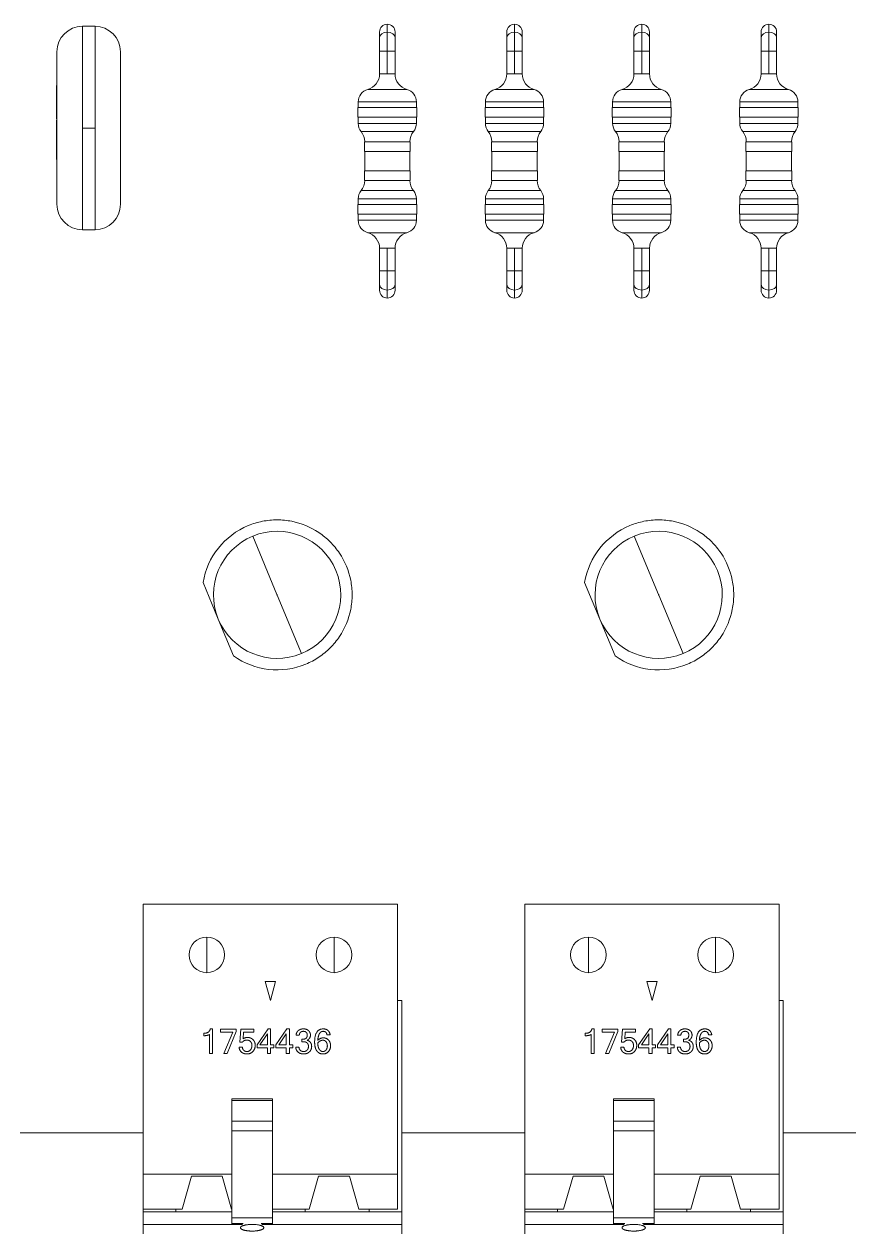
# Model space of a CAD drawing. Header units: millimetres. Extents: x 145 to 1488, y 403 to 626.
# Drawn here: x 974.2 to 1006.61, y 463 to 510.57 of the extents above; entities that cross this region are included whole.
import ezdxf

# ---------------------------------------------------------------- set-up
doc = ezdxf.new("R2010")
doc.units = ezdxf.units.MM
doc.layers.add('TANGENT EDGES', color=7, linetype='Continuous', lineweight=0)
doc.layers.add('VISIBLE', color=7, linetype='Continuous', lineweight=0)

msp = doc.modelspace()

# ---------------------------------------------------------------- linework, layer by layer
at = {"layer": 'TANGENT EDGES'}
for p, q in [((976.481, 506.487), (976.481, 510.491)), ((976.981, 510.491), (976.981, 506.487)), ((988.469, 510.575), (988.469, 510.262)), ((993.469, 510.575), (993.469, 510.262)), ((998.469, 510.575), (998.469, 510.262)), ((1003.469, 510.575), (1003.469, 510.262)), ((988.469, 509.508), (988.469, 510.262)), ((993.469, 509.508), (993.469, 510.262)), ((998.469, 509.508), (998.469, 510.262)), ((1003.469, 509.508), (1003.469, 510.262)), ((988.165, 509.508), (988.469, 509.508)), ((988.469, 508.619), (988.469, 509.508)), ((988.469, 509.508), (988.774, 509.508)), ((993.165, 509.508), (993.469, 509.508)), ((993.469, 508.619), (993.469, 509.508)), ((993.469, 509.508), (993.774, 509.508)), ((998.165, 509.508), (998.469, 509.508)), ((998.469, 508.619), (998.469, 509.508)), ((998.774, 509.508), (998.469, 509.508)), ((1003.165, 509.508), (1003.469, 509.508)), ((1003.469, 508.619), (1003.469, 509.508)), ((1003.774, 509.508), (1003.469, 509.508)), ((988.469, 508.619), (988.165, 508.619)), ((988.469, 508.619), (988.774, 508.619)), ((993.469, 508.619), (993.165, 508.619)), ((993.469, 508.619), (993.774, 508.619)), ((998.469, 508.619), (998.165, 508.619)), ((998.469, 508.619), (998.774, 508.619)), ((1003.469, 508.619), (1003.165, 508.619)), ((1003.469, 508.619), (1003.774, 508.619)), ((987.699, 508.007), (989.24, 508.007)), ((992.699, 508.007), (994.24, 508.007)), ((997.699, 508.007), (999.24, 508.007)), ((1002.699, 508.007), (1004.24, 508.007)), ((987.326, 507.517), (989.612, 507.517)), ((992.326, 507.517), (994.612, 507.517)), ((997.326, 507.517), (999.612, 507.517)), ((1002.326, 507.517), (1004.612, 507.517)), ((976.481, 506.487), (976.981, 506.487)), ((976.481, 506.487), (976.481, 502.491)), ((976.981, 502.491), (976.981, 506.487)), ((987.326, 506.671), (989.612, 506.671)), ((989.499, 506.351), (987.439, 506.351)), ((992.326, 506.671), (994.612, 506.671)), ((994.499, 506.351), (992.439, 506.351)), ((997.326, 506.671), (999.612, 506.671)), ((999.499, 506.351), (997.439, 506.351)), ((1002.326, 506.671), (1004.612, 506.671)), ((1004.499, 506.351), (1002.439, 506.351)), ((987.439, 504.029), (989.499, 504.029)), ((992.439, 504.029), (994.499, 504.029)), ((997.439, 504.029), (999.499, 504.029)), ((1002.439, 504.029), (1004.499, 504.029)), ((987.326, 503.71), (989.612, 503.71)), ((992.326, 503.71), (994.612, 503.71)), ((997.326, 503.71), (999.612, 503.71)), ((1002.326, 503.71), (1004.612, 503.71)), ((987.326, 502.863), (989.612, 502.863)), ((992.326, 502.863), (994.612, 502.863)), ((997.326, 502.863), (999.612, 502.863)), ((1002.326, 502.863), (1004.612, 502.863)), ((989.24, 502.373), (987.699, 502.373)), ((994.24, 502.373), (992.699, 502.373)), ((999.24, 502.373), (997.699, 502.373)), ((1004.24, 502.373), (1002.699, 502.373)), ((988.165, 501.761), (988.469, 501.761)), ((988.774, 501.761), (988.469, 501.761)), ((988.469, 500.872), (988.469, 501.761)), ((993.165, 501.761), (993.469, 501.761)), ((993.774, 501.761), (993.469, 501.761)), ((993.469, 500.872), (993.469, 501.761)), ((998.165, 501.761), (998.469, 501.761)), ((998.774, 501.761), (998.469, 501.761)), ((998.469, 500.872), (998.469, 501.761)), ((1003.165, 501.761), (1003.469, 501.761)), ((1003.774, 501.761), (1003.469, 501.761)), ((1003.469, 500.872), (1003.469, 501.761)), ((988.165, 500.872), (988.469, 500.872)), ((988.774, 500.872), (988.469, 500.872)), ((988.469, 500.118), (988.469, 500.872)), ((993.165, 500.872), (993.469, 500.872)), ((993.774, 500.872), (993.469, 500.872)), ((993.469, 500.118), (993.469, 500.872)), ((998.469, 500.872), (998.165, 500.872)), ((998.469, 500.872), (998.774, 500.872)), ((998.469, 500.118), (998.469, 500.872)), ((1003.469, 500.872), (1003.165, 500.872)), ((1003.469, 500.872), (1003.774, 500.872)), ((1003.469, 500.118), (1003.469, 500.872)), ((988.469, 499.805), (988.469, 500.118)), ((993.469, 499.805), (993.469, 500.118)), ((998.469, 499.805), (998.469, 500.118)), ((1003.469, 499.805), (1003.469, 500.118)), ((984.132, 488.139), (983.178, 490.439)), ((999.132, 488.139), (998.178, 490.439)), ((985.093, 485.821), (984.139, 488.121)), ((1000.093, 485.821), (999.139, 488.121)), ((981.375, 474.67), (981.375, 473.27)), ((986.375, 473.27), (986.375, 474.67)), ((996.375, 474.67), (996.375, 473.27)), ((1001.375, 473.27), (1001.375, 474.67)), ((983.955, 468.246), (982.355, 468.246)), ((998.955, 468.246), (997.355, 468.246)), ((983.955, 467.425), (982.355, 467.425)), ((998.955, 467.425), (997.355, 467.425)), ((982.803, 463.402), (982.355, 463.402)), ((983.955, 463.402), (983.507, 463.402)), ((997.803, 463.402), (997.355, 463.402)), ((998.955, 463.402), (998.507, 463.402))]:
    msp.add_line(p, q, dxfattribs=at)
for centre, radius, start, end in [((984.136, 488.13), 0.01, 112.5227, 292.5227), ((984.136, 488.13), 0.01, 292.5227, 112.5227), ((999.136, 488.13), 0.01, 112.5227, 292.5227), ((999.136, 488.13), 0.01, 292.5227, 112.5227), ((981.375, 473.97), 0.7, 90, 270), ((981.375, 473.97), 0.7, 270, 90), ((986.375, 473.97), 0.7, 90, 270), ((986.375, 473.97), 0.7, 270, 90), ((996.375, 473.97), 0.7, 90, 270), ((996.375, 473.97), 0.7, 270, 90), ((1001.375, 473.97), 0.7, 90, 270), ((1001.375, 473.97), 0.7, 270, 90)]:
    msp.add_arc(centre, radius, start, end, dxfattribs=at)
for centre, major_axis, start_param, end_param in [((988.469, 510.047), (-0.305, 0), -1.570796, 0), ((988.469, 510.047), (0.305, 0), 0, 1.570796), ((993.469, 510.047), (-0.305, 0), -1.570796, 0), ((993.469, 510.047), (0.305, 0), 0, 1.570796), ((998.469, 510.047), (-0.305, 0), -1.570796, 0), ((998.469, 510.047), (0.305, 0), 0, 1.570796), ((1003.469, 510.047), (-0.305, 0), -1.570796, 0), ((1003.469, 510.047), (0.305, 0), 0, 1.570796), ((988.469, 500.333), (-0.305, 0), 0, 1.570796), ((988.469, 500.333), (0.305, 0), 4.712389, 6.283185), ((993.469, 500.333), (-0.305, 0), 0, 1.570796), ((993.469, 500.333), (0.305, 0), 4.712389, 6.283185), ((998.469, 500.333), (-0.305, 0), 0, 1.570796), ((998.469, 500.333), (0.305, 0), 4.712389, 6.283185), ((1003.469, 500.333), (-0.305, 0), 0, 1.570796), ((1003.469, 500.333), (0.305, 0), 4.712389, 6.283185)]:
    msp.add_ellipse(centre, major_axis=major_axis, ratio=0.707107, start_param=start_param, end_param=end_param, dxfattribs=at)
at = {"layer": 'VISIBLE'}
for p, q in [((976.981, 510.491), (976.481, 510.491)), ((988.165, 510.27), (988.165, 510.047)), ((988.165, 510.047), (988.165, 509.508)), ((988.774, 510.27), (988.774, 510.047)), ((988.774, 510.047), (988.774, 509.508)), ((993.165, 510.27), (993.165, 510.047)), ((993.165, 510.047), (993.165, 509.508)), ((993.774, 510.27), (993.774, 510.047)), ((993.774, 510.047), (993.774, 509.508)), ((998.165, 510.27), (998.165, 510.047)), ((998.165, 510.047), (998.165, 509.508)), ((998.774, 510.27), (998.774, 510.047)), ((998.774, 510.047), (998.774, 509.508)), ((1003.165, 510.27), (1003.165, 510.047)), ((1003.165, 510.047), (1003.165, 509.508)), ((1003.774, 510.27), (1003.774, 510.047)), ((1003.774, 510.047), (1003.774, 509.508)), ((975.481, 509.491), (975.481, 503.491)), ((977.981, 509.491), (977.981, 503.491)), ((988.165, 509.508), (988.165, 508.619)), ((988.774, 509.508), (988.774, 508.619)), ((993.165, 509.508), (993.165, 508.619)), ((993.774, 509.508), (993.774, 508.619)), ((998.165, 509.508), (998.165, 508.619)), ((998.774, 509.508), (998.774, 508.619)), ((1003.165, 509.508), (1003.165, 508.619)), ((1003.774, 509.508), (1003.774, 508.619)), ((975.481, 508.164), (975.471, 508.164)), ((975.471, 508.164), (975.471, 507.779)), ((975.471, 507.779), (975.471, 507.658)), ((975.481, 507.779), (975.471, 507.779)), ((975.471, 507.658), (975.471, 507.546)), ((975.481, 507.658), (975.471, 507.658)), ((975.481, 507.546), (975.471, 507.546)), ((975.471, 507.546), (975.471, 507.478)), ((975.481, 507.478), (975.471, 507.478)), ((975.471, 507.478), (975.471, 507.415)), ((975.471, 507.415), (975.481, 507.415)), ((975.471, 507.415), (975.471, 506.847)), ((989.625, 507.298), (987.314, 507.298)), ((987.314, 507.298), (987.314, 506.917)), ((987.326, 507.517), (987.326, 507.298)), ((989.612, 507.298), (989.612, 507.517)), ((989.625, 506.917), (989.625, 507.298)), ((994.625, 507.298), (992.314, 507.298)), ((992.314, 507.298), (992.314, 506.917)), ((992.326, 507.517), (992.326, 507.298)), ((994.612, 507.298), (994.612, 507.517)), ((994.625, 506.917), (994.625, 507.298)), ((999.625, 507.298), (997.314, 507.298)), ((997.314, 507.298), (997.314, 506.917)), ((997.326, 507.517), (997.326, 507.298)), ((999.612, 507.298), (999.612, 507.517)), ((999.625, 506.917), (999.625, 507.298)), ((1004.625, 507.298), (1002.314, 507.298)), ((1002.314, 507.298), (1002.314, 506.917)), ((1002.326, 507.517), (1002.326, 507.298)), ((1004.612, 507.298), (1004.612, 507.517)), ((1004.625, 506.917), (1004.625, 507.298)), ((975.481, 506.847), (975.471, 506.847)), ((975.481, 506.803), (975.471, 506.803)), ((975.471, 506.803), (975.471, 506.706)), ((975.471, 506.706), (975.471, 506.685)), ((975.481, 506.706), (975.471, 506.706)), ((975.471, 506.685), (975.471, 506.456)), ((975.481, 506.685), (975.471, 506.685)), ((987.314, 506.917), (989.625, 506.917)), ((987.326, 506.917), (987.326, 506.671)), ((989.612, 506.671), (989.612, 506.917)), ((992.314, 506.917), (994.625, 506.917)), ((992.326, 506.917), (992.326, 506.671)), ((994.612, 506.671), (994.612, 506.917)), ((997.314, 506.917), (999.625, 506.917)), ((997.326, 506.917), (997.326, 506.671)), ((999.612, 506.671), (999.612, 506.917)), ((1002.314, 506.917), (1004.625, 506.917)), ((1002.326, 506.917), (1002.326, 506.671)), ((1004.612, 506.671), (1004.612, 506.917)), ((975.471, 506.456), (975.471, 506.179)), ((975.481, 506.456), (975.471, 506.456)), ((975.481, 506.179), (975.471, 506.179)), ((975.471, 506.179), (975.471, 506.149)), ((975.481, 506.149), (975.471, 506.149)), ((975.481, 506.144), (975.471, 506.144)), ((975.471, 506.144), (975.471, 506.037)), ((975.481, 506.037), (975.471, 506.037)), ((975.471, 506.037), (975.471, 505.977)), ((975.481, 505.977), (975.471, 505.977)), ((975.471, 505.977), (975.471, 505.805)), ((975.471, 505.805), (975.471, 505.607)), ((975.481, 505.805), (975.471, 505.805)), ((989.371, 505.952), (987.568, 505.952)), ((987.568, 505.952), (987.568, 505.571)), ((989.371, 505.571), (989.371, 505.952)), ((994.371, 505.952), (992.568, 505.952)), ((992.568, 505.952), (992.568, 505.571)), ((994.371, 505.571), (994.371, 505.952)), ((999.371, 505.952), (997.568, 505.952)), ((997.568, 505.952), (997.568, 505.571)), ((999.371, 505.571), (999.371, 505.952)), ((1004.371, 505.952), (1002.568, 505.952)), ((1002.568, 505.952), (1002.568, 505.571)), ((1004.371, 505.571), (1004.371, 505.952)), ((975.481, 505.607), (975.471, 505.607)), ((975.471, 505.607), (975.471, 505.416)), ((975.471, 505.416), (975.471, 505.247)), ((975.471, 505.416), (975.481, 505.416)), ((975.481, 505.247), (975.471, 505.247)), ((987.568, 505.571), (989.371, 505.571)), ((987.58, 505.571), (987.58, 504.809)), ((989.358, 504.809), (989.358, 505.571)), ((992.568, 505.571), (994.371, 505.571)), ((992.58, 505.571), (992.58, 504.809)), ((994.358, 504.809), (994.358, 505.571)), ((997.568, 505.571), (999.371, 505.571)), ((997.58, 505.571), (997.58, 504.809)), ((999.358, 504.809), (999.358, 505.571)), ((1002.568, 505.571), (1004.371, 505.571)), ((1002.58, 505.571), (1002.58, 504.809)), ((1004.358, 504.809), (1004.358, 505.571)), ((989.371, 504.809), (987.568, 504.809)), ((987.568, 504.809), (987.568, 504.428)), ((989.371, 504.428), (989.371, 504.809)), ((994.371, 504.809), (992.568, 504.809)), ((992.568, 504.809), (992.568, 504.428)), ((994.371, 504.428), (994.371, 504.809)), ((999.371, 504.809), (997.568, 504.809)), ((997.568, 504.809), (997.568, 504.428)), ((999.371, 504.428), (999.371, 504.809)), ((1004.371, 504.809), (1002.568, 504.809)), ((1002.568, 504.809), (1002.568, 504.428)), ((1004.371, 504.428), (1004.371, 504.809)), ((987.568, 504.428), (989.371, 504.428)), ((992.568, 504.428), (994.371, 504.428)), ((997.568, 504.428), (999.371, 504.428)), ((1002.568, 504.428), (1004.371, 504.428)), ((989.625, 503.488), (987.314, 503.488)), ((987.314, 503.488), (987.314, 503.107)), ((987.326, 503.71), (987.326, 503.488)), ((989.612, 503.488), (989.612, 503.71)), ((989.625, 503.107), (989.625, 503.488)), ((994.625, 503.488), (992.314, 503.488)), ((992.314, 503.488), (992.314, 503.107)), ((992.326, 503.71), (992.326, 503.488)), ((994.612, 503.488), (994.612, 503.71)), ((994.625, 503.107), (994.625, 503.488)), ((999.625, 503.488), (997.314, 503.488)), ((997.314, 503.488), (997.314, 503.107)), ((997.326, 503.71), (997.326, 503.488)), ((999.612, 503.488), (999.612, 503.71)), ((999.625, 503.107), (999.625, 503.488)), ((1004.625, 503.488), (1002.314, 503.488)), ((1002.314, 503.488), (1002.314, 503.107)), ((1002.326, 503.71), (1002.326, 503.488)), ((1004.612, 503.488), (1004.612, 503.71)), ((1004.625, 503.107), (1004.625, 503.488)), ((987.314, 503.107), (989.625, 503.107)), ((987.326, 503.107), (987.326, 502.863)), ((989.612, 502.863), (989.612, 503.107)), ((992.314, 503.107), (994.625, 503.107)), ((992.326, 503.107), (992.326, 502.863)), ((994.612, 502.863), (994.612, 503.107)), ((997.314, 503.107), (999.625, 503.107)), ((997.326, 503.107), (997.326, 502.863)), ((999.612, 502.863), (999.612, 503.107)), ((1002.314, 503.107), (1004.625, 503.107)), ((1002.326, 503.107), (1002.326, 502.863)), ((1004.612, 502.863), (1004.612, 503.107)), ((976.981, 502.491), (976.481, 502.491)), ((988.165, 501.761), (988.165, 500.872)), ((988.774, 501.761), (988.774, 500.872)), ((993.165, 501.761), (993.165, 500.872)), ((993.774, 501.761), (993.774, 500.872)), ((998.165, 501.761), (998.165, 500.872)), ((998.774, 501.761), (998.774, 500.872)), ((1003.165, 501.761), (1003.165, 500.872)), ((1003.774, 501.761), (1003.774, 500.872)), ((988.165, 500.872), (988.165, 500.333)), ((988.774, 500.872), (988.774, 500.333)), ((993.165, 500.872), (993.165, 500.333)), ((993.774, 500.872), (993.774, 500.333)), ((998.165, 500.872), (998.165, 500.333)), ((998.774, 500.872), (998.774, 500.333)), ((1003.165, 500.872), (1003.165, 500.333)), ((1003.774, 500.872), (1003.774, 500.333)), ((988.165, 500.11), (988.165, 500.333)), ((988.774, 500.11), (988.774, 500.333)), ((993.165, 500.11), (993.165, 500.333)), ((993.774, 500.11), (993.774, 500.333)), ((998.165, 500.11), (998.165, 500.333)), ((998.774, 500.11), (998.774, 500.333)), ((1003.165, 500.11), (1003.165, 500.333)), ((1003.774, 500.11), (1003.774, 500.333)), ((981.226, 488.619), (981.826, 487.172)), ((996.226, 488.619), (996.826, 487.172)), ((981.826, 487.172), (982.426, 485.726)), ((996.826, 487.172), (997.426, 485.726)), ((978.875, 475.97), (978.875, 466.97)), ((978.875, 475.97), (988.875, 475.97)), ((988.875, 475.97), (988.875, 466.97)), ((993.875, 475.97), (993.875, 466.97)), ((993.875, 475.97), (1003.875, 475.97)), ((1003.875, 475.97), (1003.875, 466.97)), ((984.076, 472.92), (983.674, 472.92)), ((983.674, 472.92), (983.875, 472.17)), ((984.076, 472.92), (983.875, 472.17)), ((999.076, 472.92), (998.674, 472.92)), ((998.674, 472.92), (998.875, 472.17)), ((999.076, 472.92), (998.875, 472.17)), ((988.875, 472.17), (989.035, 472.17)), ((989.035, 463.87), (989.035, 472.17)), ((1003.875, 472.17), (1004.035, 472.17)), ((1004.035, 463.87), (1004.035, 472.17)), ((981.509, 471.06), (981.603, 471.06)), ((981.603, 471.06), (981.603, 470.09)), ((981.909, 470.931), (981.909, 471.044)), ((981.909, 471.044), (982.526, 471.044)), ((982.526, 471.044), (982.526, 470.958)), ((982.677, 470.54), (982.717, 471.044)), ((982.717, 471.044), (983.229, 471.044)), ((983.229, 471.044), (983.229, 470.931)), ((983.348, 470.426), (983.783, 471.056)), ((983.783, 471.056), (983.879, 471.056)), ((983.879, 471.056), (983.879, 470.426)), ((984.09, 470.426), (984.524, 471.056)), ((984.524, 471.056), (984.621, 471.056)), ((984.621, 471.056), (984.621, 470.426)), ((996.509, 471.06), (996.603, 471.06)), ((996.603, 471.06), (996.603, 470.09)), ((996.909, 470.931), (996.909, 471.044)), ((996.909, 471.044), (997.526, 471.044)), ((997.526, 471.044), (997.526, 470.958)), ((997.677, 470.54), (997.717, 471.044)), ((997.717, 471.044), (998.229, 471.044)), ((998.229, 471.044), (998.229, 470.931)), ((998.348, 470.426), (998.783, 471.056)), ((998.783, 471.056), (998.879, 471.056)), ((998.879, 471.056), (998.879, 470.426)), ((999.09, 470.426), (999.524, 471.056)), ((999.524, 471.056), (999.621, 471.056)), ((999.621, 471.056), (999.621, 470.426)), ((981.251, 470.791), (981.251, 470.887)), ((981.48, 470.09), (981.48, 470.841)), ((982.398, 470.931), (981.909, 470.931)), ((982.042, 470.09), (982.398, 470.931)), ((982.526, 470.958), (982.179, 470.09)), ((982.773, 470.54), (982.677, 470.54)), ((982.822, 470.931), (982.801, 470.666)), ((983.229, 470.931), (982.822, 470.931)), ((983.756, 470.863), (983.463, 470.426)), ((983.756, 470.426), (983.756, 470.863)), ((984.498, 470.863), (984.205, 470.426)), ((984.498, 470.426), (984.498, 470.863)), ((985.009, 470.812), (984.882, 470.812)), ((985.114, 470.555), (985.114, 470.651)), ((985.114, 470.651), (985.142, 470.651)), ((985.161, 470.555), (985.114, 470.555)), ((986.223, 470.823), (986.096, 470.823)), ((996.251, 470.791), (996.251, 470.887)), ((996.48, 470.09), (996.48, 470.841)), ((997.398, 470.931), (996.909, 470.931)), ((997.042, 470.09), (997.398, 470.931)), ((997.526, 470.958), (997.179, 470.09)), ((997.773, 470.54), (997.677, 470.54)), ((997.822, 470.931), (997.801, 470.666)), ((998.229, 470.931), (997.822, 470.931)), ((998.756, 470.863), (998.463, 470.426)), ((998.756, 470.426), (998.756, 470.863)), ((999.498, 470.863), (999.205, 470.426)), ((999.498, 470.426), (999.498, 470.863)), ((1000.009, 470.812), (999.882, 470.812)), ((1000.114, 470.555), (1000.114, 470.651)), ((1000.114, 470.651), (1000.142, 470.651)), ((1000.161, 470.555), (1000.114, 470.555)), ((1001.223, 470.823), (1001.096, 470.823)), ((981.603, 470.09), (981.48, 470.09)), ((982.179, 470.09), (982.042, 470.09)), ((982.643, 470.34), (982.77, 470.34)), ((983.348, 470.318), (983.348, 470.426)), ((983.756, 470.318), (983.348, 470.318)), ((983.463, 470.426), (983.756, 470.426)), ((983.756, 470.09), (983.756, 470.318)), ((983.879, 470.09), (983.756, 470.09)), ((983.879, 470.426), (984.008, 470.426)), ((983.879, 470.318), (983.879, 470.09)), ((984.008, 470.318), (983.879, 470.318)), ((984.008, 470.426), (984.008, 470.318)), ((984.09, 470.318), (984.09, 470.426)), ((984.498, 470.318), (984.09, 470.318)), ((984.205, 470.426), (984.498, 470.426)), ((984.498, 470.09), (984.498, 470.318)), ((984.621, 470.09), (984.498, 470.09)), ((984.621, 470.426), (984.75, 470.426)), ((984.75, 470.318), (984.621, 470.318)), ((984.621, 470.318), (984.621, 470.09)), ((984.75, 470.426), (984.75, 470.318)), ((984.87, 470.342), (984.997, 470.342)), ((996.603, 470.09), (996.48, 470.09)), ((997.179, 470.09), (997.042, 470.09)), ((997.643, 470.34), (997.77, 470.34)), ((998.348, 470.318), (998.348, 470.426)), ((998.756, 470.318), (998.348, 470.318)), ((998.463, 470.426), (998.756, 470.426)), ((998.756, 470.09), (998.756, 470.318)), ((998.879, 470.09), (998.756, 470.09)), ((998.879, 470.426), (999.008, 470.426)), ((998.879, 470.318), (998.879, 470.09)), ((999.008, 470.318), (998.879, 470.318)), ((999.008, 470.426), (999.008, 470.318)), ((999.09, 470.318), (999.09, 470.426)), ((999.498, 470.318), (999.09, 470.318)), ((999.205, 470.426), (999.498, 470.426)), ((999.498, 470.09), (999.498, 470.318)), ((999.621, 470.09), (999.498, 470.09)), ((999.621, 470.426), (999.75, 470.426)), ((999.75, 470.318), (999.621, 470.318)), ((999.621, 470.318), (999.621, 470.09)), ((999.75, 470.426), (999.75, 470.318)), ((999.87, 470.342), (999.997, 470.342)), ((983.955, 468.31), (982.355, 468.31)), ((982.355, 468.31), (982.355, 468.246)), ((982.355, 468.246), (982.355, 467.425)), ((983.955, 468.31), (983.955, 468.246)), ((983.955, 468.246), (983.955, 467.425)), ((998.955, 468.31), (997.355, 468.31)), ((997.355, 468.31), (997.355, 468.246)), ((997.355, 468.246), (997.355, 467.425)), ((998.955, 468.31), (998.955, 468.246)), ((998.955, 468.246), (998.955, 467.425)), ((982.355, 467.055), (982.355, 467.425)), ((983.955, 467.055), (983.955, 467.425)), ((997.355, 467.055), (997.355, 467.425)), ((998.955, 467.055), (998.955, 467.425)), ((978.875, 466.97), (974.035, 466.97)), ((978.875, 466.97), (978.875, 465.344)), ((983.955, 467.055), (982.355, 467.055)), ((982.355, 463.627), (982.355, 467.055)), ((983.955, 463.627), (983.955, 467.055)), ((988.875, 466.97), (988.875, 465.344)), ((993.875, 466.97), (989.035, 466.97)), ((993.875, 466.97), (993.875, 465.344)), ((998.955, 467.055), (997.355, 467.055)), ((997.355, 463.627), (997.355, 467.055)), ((998.955, 463.627), (998.955, 467.055)), ((1003.875, 466.97), (1003.875, 465.344)), ((1008.875, 466.97), (1004.035, 466.97)), ((982.355, 465.344), (978.875, 465.344)), ((978.875, 465.344), (978.875, 463.97)), ((988.875, 465.344), (983.955, 465.344)), ((988.875, 465.344), (988.875, 463.97)), ((997.355, 465.344), (993.875, 465.344)), ((993.875, 465.344), (993.875, 463.97)), ((1003.875, 465.344), (998.955, 465.344)), ((1003.875, 465.344), (1003.875, 463.97)), ((980.77, 465.27), (980.4, 463.97)), ((981.98, 465.27), (980.77, 465.27)), ((982.35, 463.97), (981.98, 465.27)), ((985.77, 465.27), (985.4, 463.97)), ((986.98, 465.27), (985.77, 465.27)), ((986.98, 465.27), (987.35, 463.97)), ((995.77, 465.27), (995.4, 463.97)), ((996.98, 465.27), (995.77, 465.27)), ((997.35, 463.97), (996.98, 465.27)), ((1000.77, 465.27), (1000.4, 463.97)), ((1001.98, 465.27), (1000.77, 465.27)), ((1001.98, 465.27), (1002.35, 463.97)), ((978.875, 463.97), (980.4, 463.97)), ((978.875, 463.97), (978.875, 463.87)), ((978.875, 463.87), (978.875, 463.37)), ((978.875, 463.87), (980.16, 463.87)), ((980.16, 463.97), (980.16, 463.87)), ((982.355, 463.87), (980.16, 463.87)), ((982.35, 463.97), (982.355, 463.97)), ((983.955, 463.97), (985.4, 463.97)), ((983.955, 463.87), (985.24, 463.87)), ((985.24, 463.87), (985.24, 463.97)), ((987.75, 463.87), (985.24, 463.87)), ((987.35, 463.97), (988.875, 463.97)), ((987.75, 463.87), (987.75, 463.97)), ((987.75, 463.87), (989.035, 463.87)), ((989.035, 463.37), (989.035, 463.87)), ((993.875, 463.97), (995.4, 463.97)), ((993.875, 463.97), (993.875, 463.87)), ((993.875, 463.87), (993.875, 463.37)), ((993.875, 463.87), (995.16, 463.87)), ((995.16, 463.97), (995.16, 463.87)), ((997.355, 463.87), (995.16, 463.87)), ((997.35, 463.97), (997.355, 463.97)), ((998.955, 463.97), (1000.4, 463.97)), ((998.955, 463.87), (1000.24, 463.87)), ((1000.24, 463.87), (1000.24, 463.97)), ((1002.75, 463.87), (1000.24, 463.87)), ((1002.35, 463.97), (1003.875, 463.97)), ((1002.75, 463.87), (1002.75, 463.97)), ((1002.75, 463.87), (1004.035, 463.87)), ((1004.035, 463.37), (1004.035, 463.87)), ((983.955, 463.627), (982.355, 463.627)), ((982.355, 463.627), (982.355, 463.402)), ((982.355, 463.37), (982.355, 463.402)), ((983.955, 463.627), (983.955, 463.402)), ((983.955, 463.37), (983.955, 463.402)), ((998.955, 463.627), (997.355, 463.627)), ((997.355, 463.627), (997.355, 463.402)), ((997.355, 463.37), (997.355, 463.402)), ((998.955, 463.627), (998.955, 463.402)), ((998.955, 463.37), (998.955, 463.402)), ((978.875, 463.37), (982.774, 463.37)), ((978.875, 463.37), (978.875, 463)), ((983.537, 463.37), (989.035, 463.37)), ((989.035, 463), (989.035, 463.37)), ((993.875, 463.37), (997.774, 463.37)), ((993.875, 463.37), (993.875, 463)), ((998.537, 463.37), (1004.035, 463.37)), ((1004.035, 463), (1004.035, 463.37))]:
    msp.add_line(p, q, dxfattribs=at)
for centre, radius, start, end in [((976.481, 509.491), 1, 90, 180), ((976.981, 509.491), 1, 0, 90), ((988.469, 510.27), 0.305, 90, 180), ((988.469, 510.27), 0.305, 0, 90), ((993.469, 510.27), 0.305, 90, 180), ((993.469, 510.27), 0.305, 0, 90), ((998.469, 510.27), 0.305, 90, 180), ((998.469, 510.27), 0.305, 0, 90), ((1003.469, 510.27), 0.305, 90, 180), ((1003.469, 510.27), 0.305, 0, 90), ((987.53, 508.619), 0.635, 285.466, 0), ((989.409, 508.619), 0.635, 180, 254.534), ((992.53, 508.619), 0.635, 285.466, 0), ((994.409, 508.619), 0.635, 180, 254.534), ((997.53, 508.619), 0.635, 285.466, 0), ((999.409, 508.619), 0.635, 180, 254.534), ((1002.53, 508.619), 0.635, 285.466, 0), ((1004.409, 508.619), 0.635, 180, 254.534), ((987.834, 507.517), 0.508, 105.466, 180), ((989.104, 507.517), 0.508, 0, 74.534), ((992.834, 507.517), 0.508, 105.466, 180), ((994.104, 507.517), 0.508, 0, 74.534), ((997.834, 507.517), 0.508, 105.466, 180), ((999.104, 507.517), 0.508, 0, 74.534), ((1002.834, 507.517), 0.508, 105.466, 180), ((1004.104, 507.517), 0.508, 0, 74.534), ((987.834, 506.671), 0.508, 180, 218.9424), ((986.945, 505.952), 0.635, 0, 38.9424), ((989.993, 505.952), 0.635, 141.0576, 180), ((989.104, 506.671), 0.508, 321.0576, 0), ((992.834, 506.671), 0.508, 180, 218.9424), ((991.945, 505.952), 0.635, 0, 38.9424), ((994.993, 505.952), 0.635, 141.0576, 180), ((994.104, 506.671), 0.508, 321.0576, 0), ((997.834, 506.671), 0.508, 180, 218.9424), ((996.945, 505.952), 0.635, 0, 38.9424), ((999.993, 505.952), 0.635, 141.0576, 180), ((999.104, 506.671), 0.508, 321.0576, 0), ((1002.834, 506.671), 0.508, 180, 218.9424), ((1001.945, 505.952), 0.635, 0, 38.9424), ((1004.993, 505.952), 0.635, 141.0576, 180), ((1004.104, 506.671), 0.508, 321.0576, 0), ((986.945, 504.428), 0.635, 321.0576, 0), ((989.993, 504.428), 0.635, 180, 218.9424), ((991.945, 504.428), 0.635, 321.0576, 0), ((994.993, 504.428), 0.635, 180, 218.9424), ((996.945, 504.428), 0.635, 321.0576, 0), ((999.993, 504.428), 0.635, 180, 218.9424), ((1001.945, 504.428), 0.635, 321.0576, 0), ((1004.993, 504.428), 0.635, 180, 218.9424), ((987.834, 503.71), 0.508, 141.0576, 180), ((989.104, 503.71), 0.508, 0, 38.9424), ((992.834, 503.71), 0.508, 141.0576, 180), ((994.104, 503.71), 0.508, 0, 38.9424), ((997.834, 503.71), 0.508, 141.0576, 180), ((999.104, 503.71), 0.508, 0, 38.9424), ((1002.834, 503.71), 0.508, 141.0576, 180), ((1004.104, 503.71), 0.508, 0, 38.9424), ((976.481, 503.491), 1, 180, 270), ((976.981, 503.491), 1, 270, 0), ((987.834, 502.863), 0.508, 180, 254.534), ((989.104, 502.863), 0.508, 285.466, 0), ((992.834, 502.863), 0.508, 180, 254.534), ((994.104, 502.863), 0.508, 285.466, 0), ((997.834, 502.863), 0.508, 180, 254.534), ((999.104, 502.863), 0.508, 285.466, 0), ((1002.834, 502.863), 0.508, 180, 254.534), ((1004.104, 502.863), 0.508, 285.466, 0), ((987.53, 501.761), 0.635, 0, 74.534), ((989.409, 501.761), 0.635, 105.466, 180), ((992.53, 501.761), 0.635, 0, 74.534), ((994.409, 501.761), 0.635, 105.466, 180), ((997.53, 501.761), 0.635, 0, 74.534), ((999.409, 501.761), 0.635, 105.466, 180), ((1002.53, 501.761), 0.635, 0, 74.534), ((1004.409, 501.761), 0.635, 105.466, 180), ((988.469, 500.11), 0.305, 180, 270), ((988.469, 500.11), 0.305, 270, 0), ((993.469, 500.11), 0.305, 180, 270), ((993.469, 500.11), 0.305, 270, 0), ((998.469, 500.11), 0.305, 180, 270), ((998.469, 500.11), 0.305, 270, 0), ((1003.469, 500.11), 0.305, 180, 270), ((1003.469, 500.11), 0.305, 270, 0), ((984.136, 488.13), 2.95, 101.2727, 112.5227), ((984.136, 488.13), 2.95, 90.0227, 101.2727), ((984.136, 488.13), 2.95, 78.7727, 90.0227), ((984.136, 488.13), 2.95, 56.2727, 78.7727), ((999.136, 488.13), 2.95, 101.2727, 112.5227), ((999.136, 488.13), 2.95, 90.0227, 101.2727), ((999.136, 488.13), 2.95, 78.7727, 90.0227), ((999.136, 488.13), 2.95, 56.2727, 78.7727), ((984.136, 488.13), 2.95, 112.5227, 170.4589), ((984.136, 488.13), 2.5, 292.5227, 112.5227), ((984.136, 488.13), 2.95, 45.0227, 56.2727), ((999.136, 488.13), 2.95, 112.5227, 170.4589), ((999.136, 488.13), 2.5, 292.5227, 112.5227), ((999.136, 488.13), 2.95, 45.0227, 56.2727), ((984.136, 488.13), 2.5, 112.5227, 292.5227), ((984.136, 488.13), 2.95, 33.7727, 45.0227), ((999.136, 488.13), 2.5, 112.5227, 292.5227), ((999.136, 488.13), 2.95, 33.7727, 45.0227), ((984.136, 488.13), 2.95, 11.2727, 33.7727), ((999.136, 488.13), 2.95, 11.2727, 33.7727), ((984.136, 488.13), 2.95, 0.0227, 11.2727), ((999.136, 488.13), 2.95, 0.0227, 11.2727), ((984.136, 488.13), 2.95, 348.7727, 0.0227), ((999.136, 488.13), 2.95, 348.7727, 0.0227), ((984.136, 488.13), 2.95, 326.2727, 348.7727), ((999.136, 488.13), 2.95, 326.2727, 348.7727), ((984.136, 488.13), 2.95, 315.0227, 326.2727), ((999.136, 488.13), 2.95, 315.0227, 326.2727), ((984.136, 488.13), 2.95, 303.7727, 315.0227), ((999.136, 488.13), 2.95, 303.7727, 315.0227), ((984.136, 488.13), 2.95, 234.5865, 292.5227), ((984.136, 488.13), 2.95, 292.5227, 303.7727), ((999.136, 488.13), 2.95, 234.5865, 292.5227), ((999.136, 488.13), 2.95, 292.5227, 303.7727)]:
    msp.add_arc(centre, radius, start, end, dxfattribs=at)
for points in [[(981.251, 470.887), (981.476, 470.887), (981.509, 471.06)], [(984.882, 470.812), (984.896, 470.933), (984.975, 470.997)], [(984.975, 470.997), (985.054, 471.06), (985.169, 471.06)], [(985.169, 471.06), (985.296, 471.06), (985.372, 470.991)], [(985.372, 470.991), (985.448, 470.922), (985.448, 470.812)], [(985.613, 470.536), (985.613, 471.06), (985.95, 471.06)], [(985.95, 471.06), (986.058, 471.06), (986.132, 471)], [(986.132, 471), (986.207, 470.941), (986.223, 470.823)], [(996.251, 470.887), (996.476, 470.887), (996.509, 471.06)], [(999.882, 470.812), (999.896, 470.933), (999.975, 470.997)], [(999.975, 470.997), (1000.054, 471.06), (1000.169, 471.06)], [(1000.169, 471.06), (1000.296, 471.06), (1000.372, 470.991)], [(1000.372, 470.991), (1000.448, 470.922), (1000.448, 470.812)], [(1000.613, 470.536), (1000.613, 471.06), (1000.95, 471.06)], [(1000.95, 471.06), (1001.058, 471.06), (1001.132, 471)], [(1001.132, 471), (1001.207, 470.941), (1001.223, 470.823)], [(981.48, 470.841), (981.406, 470.791), (981.251, 470.791)], [(982.946, 470.619), (982.844, 470.619), (982.773, 470.54)], [(982.801, 470.666), (982.872, 470.723), (982.979, 470.723)], [(983.092, 470.561), (983.036, 470.619), (982.946, 470.619)], [(982.979, 470.723), (983.098, 470.723), (983.186, 470.639)], [(983.147, 470.403), (983.147, 470.503), (983.092, 470.561)], [(983.186, 470.639), (983.275, 470.554), (983.275, 470.414)], [(985.171, 470.964), (985.026, 470.964), (985.009, 470.812)], [(985.142, 470.651), (985.321, 470.651), (985.321, 470.815)], [(985.316, 470.507), (985.263, 470.555), (985.161, 470.555)], [(985.282, 470.926), (985.243, 470.964), (985.171, 470.964)], [(985.321, 470.815), (985.321, 470.887), (985.282, 470.926)], [(985.415, 470.697), (985.382, 470.642), (985.314, 470.614)], [(985.314, 470.614), (985.401, 470.591), (985.449, 470.525)], [(985.448, 470.812), (985.448, 470.751), (985.415, 470.697)], [(985.449, 470.525), (985.496, 470.459), (985.496, 470.371)], [(985.699, 470.193), (985.613, 470.312), (985.613, 470.536)], [(985.934, 470.613), (985.833, 470.613), (985.736, 470.51)], [(985.802, 470.871), (985.747, 470.779), (985.737, 470.605)], [(985.737, 470.605), (985.832, 470.708), (985.954, 470.708)], [(985.944, 470.964), (985.856, 470.964), (985.802, 470.871)], [(986.063, 470.551), (986.015, 470.613), (985.934, 470.613)], [(986.096, 470.823), (986.08, 470.964), (985.944, 470.964)], [(985.954, 470.708), (986.074, 470.708), (986.157, 470.621)], [(986.112, 470.392), (986.112, 470.489), (986.063, 470.551)], [(986.157, 470.621), (986.239, 470.534), (986.239, 470.4)], [(996.48, 470.841), (996.406, 470.791), (996.251, 470.791)], [(997.946, 470.619), (997.844, 470.619), (997.773, 470.54)], [(997.801, 470.666), (997.872, 470.723), (997.979, 470.723)], [(998.092, 470.561), (998.036, 470.619), (997.946, 470.619)], [(997.979, 470.723), (998.098, 470.723), (998.186, 470.639)], [(998.147, 470.403), (998.147, 470.503), (998.092, 470.561)], [(998.186, 470.639), (998.275, 470.554), (998.275, 470.414)], [(1000.171, 470.964), (1000.026, 470.964), (1000.009, 470.812)], [(1000.142, 470.651), (1000.321, 470.651), (1000.321, 470.815)], [(1000.316, 470.507), (1000.263, 470.555), (1000.161, 470.555)], [(1000.282, 470.926), (1000.243, 470.964), (1000.171, 470.964)], [(1000.321, 470.815), (1000.321, 470.887), (1000.282, 470.926)], [(1000.415, 470.697), (1000.382, 470.642), (1000.314, 470.614)], [(1000.314, 470.614), (1000.401, 470.591), (1000.449, 470.525)], [(1000.448, 470.812), (1000.448, 470.751), (1000.415, 470.697)], [(1000.449, 470.525), (1000.496, 470.459), (1000.496, 470.371)], [(1000.699, 470.193), (1000.613, 470.312), (1000.613, 470.536)], [(1000.934, 470.613), (1000.833, 470.613), (1000.736, 470.51)], [(1000.802, 470.871), (1000.747, 470.779), (1000.737, 470.605)], [(1000.737, 470.605), (1000.832, 470.708), (1000.954, 470.708)], [(1000.944, 470.964), (1000.856, 470.964), (1000.802, 470.871)], [(1001.063, 470.551), (1001.015, 470.613), (1000.934, 470.613)], [(1001.096, 470.823), (1001.08, 470.964), (1000.944, 470.964)], [(1000.954, 470.708), (1001.074, 470.708), (1001.157, 470.621)], [(1001.112, 470.392), (1001.112, 470.489), (1001.063, 470.551)], [(1001.157, 470.621), (1001.239, 470.534), (1001.239, 470.4)], [(982.742, 470.14), (982.656, 470.207), (982.643, 470.34)], [(982.949, 470.073), (982.828, 470.073), (982.742, 470.14)], [(982.77, 470.34), (982.78, 470.254), (982.83, 470.212)], [(982.83, 470.212), (982.879, 470.17), (982.949, 470.17)], [(982.949, 470.17), (983.038, 470.17), (983.093, 470.237)], [(983.186, 470.17), (983.097, 470.073), (982.949, 470.073)], [(983.093, 470.237), (983.147, 470.304), (983.147, 470.403)], [(983.275, 470.414), (983.275, 470.267), (983.186, 470.17)], [(984.961, 470.147), (984.876, 470.22), (984.87, 470.342)], [(985.181, 470.073), (985.046, 470.073), (984.961, 470.147)], [(984.997, 470.342), (984.997, 470.271), (985.045, 470.22)], [(985.045, 470.22), (985.092, 470.17), (985.181, 470.17)], [(985.181, 470.17), (985.267, 470.17), (985.318, 470.225)], [(985.406, 470.156), (985.315, 470.073), (985.181, 470.073)], [(985.369, 470.368), (985.369, 470.458), (985.316, 470.507)], [(985.318, 470.225), (985.369, 470.281), (985.369, 470.368)], [(985.496, 470.371), (985.496, 470.239), (985.406, 470.156)], [(985.94, 470.073), (985.785, 470.073), (985.699, 470.193)], [(985.736, 470.51), (985.739, 470.345), (985.793, 470.258)], [(985.793, 470.258), (985.847, 470.17), (985.938, 470.17)], [(985.938, 470.17), (986.017, 470.17), (986.064, 470.233)], [(986.157, 470.169), (986.075, 470.073), (985.94, 470.073)], [(986.064, 470.233), (986.112, 470.297), (986.112, 470.392)], [(986.239, 470.4), (986.239, 470.264), (986.157, 470.169)], [(997.742, 470.14), (997.656, 470.207), (997.643, 470.34)], [(997.949, 470.073), (997.828, 470.073), (997.742, 470.14)], [(997.77, 470.34), (997.78, 470.254), (997.83, 470.212)], [(997.83, 470.212), (997.879, 470.17), (997.949, 470.17)], [(997.949, 470.17), (998.038, 470.17), (998.093, 470.237)], [(998.186, 470.17), (998.097, 470.073), (997.949, 470.073)], [(998.093, 470.237), (998.147, 470.304), (998.147, 470.403)], [(998.275, 470.414), (998.275, 470.267), (998.186, 470.17)], [(999.961, 470.147), (999.876, 470.22), (999.87, 470.342)], [(1000.181, 470.073), (1000.046, 470.073), (999.961, 470.147)], [(999.997, 470.342), (999.997, 470.271), (1000.045, 470.22)], [(1000.045, 470.22), (1000.092, 470.17), (1000.181, 470.17)], [(1000.181, 470.17), (1000.267, 470.17), (1000.318, 470.225)], [(1000.406, 470.156), (1000.315, 470.073), (1000.181, 470.073)], [(1000.369, 470.368), (1000.369, 470.458), (1000.316, 470.507)], [(1000.318, 470.225), (1000.369, 470.281), (1000.369, 470.368)], [(1000.496, 470.371), (1000.496, 470.239), (1000.406, 470.156)], [(1000.94, 470.073), (1000.785, 470.073), (1000.699, 470.193)], [(1000.736, 470.51), (1000.739, 470.345), (1000.793, 470.258)], [(1000.793, 470.258), (1000.847, 470.17), (1000.938, 470.17)], [(1000.938, 470.17), (1001.017, 470.17), (1001.064, 470.233)], [(1001.157, 470.169), (1001.075, 470.073), (1000.94, 470.073)], [(1001.064, 470.233), (1001.112, 470.297), (1001.112, 470.392)], [(1001.239, 470.4), (1001.239, 470.264), (1001.157, 470.169)]]:
    msp.add_open_spline(points, degree=2, dxfattribs=at)
for points, knots in [([(982.72, 463.198), (982.714, 463.203), (982.71, 463.208), (982.706, 463.213), (982.702, 463.218), (982.7, 463.223), (982.698, 463.228), (982.696, 463.237), (982.697, 463.247), (982.701, 463.256)], [2.0048581, 2.0048581, 2.0048581, 2.0048581, 2.0591781, 2.0591781, 2.0591781, 2.1134097, 2.1134097, 2.1134097, 2.2105486, 2.2105486, 2.2105486, 2.2105486]), ([(982.701, 463.256), (982.701, 463.257), (982.702, 463.258), (982.702, 463.259), (982.705, 463.264), (982.709, 463.269), (982.714, 463.274), (982.719, 463.279), (982.725, 463.284), (982.732, 463.289), (982.738, 463.293), (982.746, 463.298), (982.755, 463.303), (982.764, 463.307), (982.774, 463.312), (982.784, 463.316), (982.795, 463.32), (982.807, 463.324), (982.819, 463.328), (982.831, 463.332), (982.844, 463.335), (982.858, 463.338), (982.871, 463.342), (982.886, 463.345), (982.901, 463.348), (982.908, 463.349), (982.916, 463.351), (982.924, 463.352), (982.931, 463.353), (982.939, 463.354), (982.947, 463.356), (982.963, 463.358), (982.98, 463.36), (982.997, 463.362), (983.005, 463.363), (983.014, 463.364), (983.022, 463.364), (983.031, 463.365), (983.039, 463.366), (983.048, 463.366), (983.066, 463.368), (983.083, 463.368), (983.101, 463.369), (983.119, 463.37), (983.137, 463.37), (983.155, 463.37)], [2.2105486, 2.2105486, 2.2105486, 2.2105486, 2.2216247, 2.2216247, 2.2216247, 2.2759317, 2.2759317, 2.2759317, 2.3299268, 2.3299268, 2.3299268, 2.3840773, 2.3840773, 2.3840773, 2.4384124, 2.4384124, 2.4384124, 2.4925399, 2.4925399, 2.4925399, 2.5464815, 2.5464815, 2.5464815, 2.6005234, 2.6005234, 2.6005234, 2.6274693, 2.6274693, 2.6274693, 2.6544262, 2.6544262, 2.6544262, 2.70843, 2.70843, 2.70843, 2.7353823, 2.7353823, 2.7353823, 2.7623324, 2.7623324, 2.7623324, 2.816373, 2.816373, 2.816373, 2.8702953, 2.8702953, 2.8702953, 2.8702953]), ([(983.155, 463.107), (983.143, 463.107), (983.131, 463.107), (983.119, 463.108), (983.107, 463.108), (983.095, 463.108), (983.084, 463.109), (983.072, 463.109), (983.06, 463.11), (983.048, 463.111), (983.037, 463.112), (983.025, 463.113), (983.014, 463.114), (983.003, 463.115), (982.991, 463.116), (982.98, 463.117), (982.969, 463.119), (982.958, 463.12), (982.948, 463.122), (982.937, 463.123), (982.927, 463.125), (982.916, 463.127), (982.906, 463.128), (982.896, 463.13), (982.887, 463.132), (982.877, 463.134), (982.868, 463.136), (982.858, 463.139), (982.849, 463.141), (982.841, 463.143), (982.832, 463.146), (982.824, 463.148), (982.816, 463.15), (982.808, 463.153), (982.8, 463.156), (982.792, 463.158), (982.785, 463.161), (982.778, 463.164), (982.772, 463.167), (982.765, 463.17), (982.759, 463.173), (982.753, 463.176), (982.748, 463.179), (982.742, 463.182), (982.737, 463.185), (982.732, 463.188), (982.728, 463.191), (982.724, 463.194), (982.72, 463.198)], [1.4329539, 1.4329539, 1.4329539, 1.4329539, 1.4688088, 1.4688088, 1.4688088, 1.5047575, 1.5047575, 1.5047575, 1.5406875, 1.5406875, 1.5406875, 1.5764951, 1.5764951, 1.5764951, 1.6123262, 1.6123262, 1.6123262, 1.6481983, 1.6481983, 1.6481983, 1.6840015, 1.6840015, 1.6840015, 1.7198212, 1.7198212, 1.7198212, 1.7556962, 1.7556962, 1.7556962, 1.7915158, 1.7915158, 1.7915158, 1.827353, 1.827353, 1.827353, 1.8633412, 1.8633412, 1.8633412, 1.899371, 1.899371, 1.899371, 1.9353274, 1.9353274, 1.9353274, 1.9711343, 1.9711343, 1.9711343, 2.0070686, 2.0070686, 2.0070686, 2.0070686]), ([(983.155, 463.37), (983.173, 463.37), (983.191, 463.37), (983.209, 463.369), (983.227, 463.368), (983.245, 463.368), (983.262, 463.366), (983.297, 463.364), (983.331, 463.36), (983.363, 463.356), (983.395, 463.351), (983.425, 463.345), (983.453, 463.338), (983.466, 463.335), (983.479, 463.332), (983.492, 463.328), (983.504, 463.324), (983.515, 463.32), (983.526, 463.316), (983.537, 463.312), (983.546, 463.307), (983.555, 463.303), (983.564, 463.298), (983.572, 463.294), (983.579, 463.289), (983.585, 463.284), (983.591, 463.279), (983.596, 463.274), (983.601, 463.269), (983.605, 463.264), (983.608, 463.259), (983.608, 463.258), (983.609, 463.257), (983.609, 463.256)], [0, 0, 0, 0, 0.054, 0.054, 0.054, 0.1081119, 0.1081119, 0.1081119, 0.2160335, 0.2160335, 0.2160335, 0.3239429, 0.3239429, 0.3239429, 0.3778641, 0.3778641, 0.3778641, 0.4319972, 0.4319972, 0.4319972, 0.4862463, 0.4862463, 0.4862463, 0.5402406, 0.5402406, 0.5402406, 0.5943776, 0.5943776, 0.5943776, 0.6487161, 0.6487161, 0.6487161, 0.6597773, 0.6597773, 0.6597773, 0.6597773]), ([(983.443, 463.137), (983.433, 463.134), (983.423, 463.132), (983.412, 463.13), (983.401, 463.128), (983.39, 463.126), (983.379, 463.124), (983.368, 463.122), (983.356, 463.121), (983.344, 463.119), (983.332, 463.117), (983.32, 463.116), (983.308, 463.115), (983.296, 463.114), (983.283, 463.113), (983.271, 463.112), (983.258, 463.111), (983.246, 463.11), (983.233, 463.109), (983.22, 463.109), (983.207, 463.108), (983.194, 463.108), (983.181, 463.107), (983.168, 463.107), (983.155, 463.107)], [1.1221288, 1.1221288, 1.1221288, 1.1221288, 1.1611473, 1.1611473, 1.1611473, 1.2000646, 1.2000646, 1.2000646, 1.2390162, 1.2390162, 1.2390162, 1.2780027, 1.2780027, 1.2780027, 1.316905, 1.316905, 1.316905, 1.3558904, 1.3558904, 1.3558904, 1.394915, 1.394915, 1.394915, 1.4338398, 1.4338398, 1.4338398, 1.4338398]), ([(983.59, 463.198), (983.587, 463.195), (983.583, 463.192), (983.579, 463.189), (983.575, 463.186), (983.57, 463.183), (983.566, 463.18), (983.561, 463.177), (983.555, 463.175), (983.55, 463.172), (983.544, 463.169), (983.538, 463.167), (983.532, 463.164), (983.526, 463.161), (983.519, 463.159), (983.513, 463.156), (983.506, 463.154), (983.499, 463.152), (983.491, 463.149), (983.476, 463.145), (983.46, 463.14), (983.443, 463.137)], [0.8611269, 0.8611269, 0.8611269, 0.8611269, 0.8938324, 0.8938324, 0.8938324, 0.9265792, 0.9265792, 0.9265792, 0.959467, 0.959467, 0.959467, 0.9924119, 0.9924119, 0.9924119, 1.0253249, 1.0253249, 1.0253249, 1.0581198, 1.0581198, 1.0581198, 1.1235306, 1.1235306, 1.1235306, 1.1235306]), ([(983.609, 463.256), (983.611, 463.252), (983.613, 463.248), (983.613, 463.243), (983.614, 463.238), (983.613, 463.233), (983.612, 463.228), (983.61, 463.223), (983.608, 463.218), (983.604, 463.213), (983.601, 463.208), (983.596, 463.202), (983.59, 463.198)], [0.6597773, 0.6597773, 0.6597773, 0.6597773, 0.7028642, 0.7028642, 0.7028642, 0.7568669, 0.7568669, 0.7568669, 0.8111794, 0.8111794, 0.8111794, 0.8654371, 0.8654371, 0.8654371, 0.8654371]), ([(997.72, 463.198), (997.714, 463.203), (997.71, 463.208), (997.706, 463.213), (997.702, 463.218), (997.7, 463.223), (997.698, 463.228), (997.696, 463.237), (997.697, 463.247), (997.701, 463.256)], [2.0048581, 2.0048581, 2.0048581, 2.0048581, 2.0591781, 2.0591781, 2.0591781, 2.1134097, 2.1134097, 2.1134097, 2.2105486, 2.2105486, 2.2105486, 2.2105486]), ([(997.701, 463.256), (997.701, 463.257), (997.702, 463.258), (997.702, 463.259), (997.705, 463.264), (997.709, 463.269), (997.714, 463.274), (997.719, 463.279), (997.725, 463.284), (997.732, 463.289), (997.738, 463.293), (997.746, 463.298), (997.755, 463.303), (997.764, 463.307), (997.774, 463.312), (997.784, 463.316), (997.795, 463.32), (997.807, 463.324), (997.819, 463.328), (997.831, 463.332), (997.844, 463.335), (997.858, 463.338), (997.871, 463.342), (997.886, 463.345), (997.901, 463.348), (997.908, 463.349), (997.916, 463.351), (997.924, 463.352), (997.931, 463.353), (997.939, 463.354), (997.947, 463.356), (997.963, 463.358), (997.98, 463.36), (997.997, 463.362), (998.005, 463.363), (998.014, 463.364), (998.022, 463.364), (998.031, 463.365), (998.039, 463.366), (998.048, 463.366), (998.066, 463.368), (998.083, 463.368), (998.101, 463.369), (998.119, 463.37), (998.137, 463.37), (998.155, 463.37)], [2.2105486, 2.2105486, 2.2105486, 2.2105486, 2.2216247, 2.2216247, 2.2216247, 2.2759317, 2.2759317, 2.2759317, 2.3299268, 2.3299268, 2.3299268, 2.3840773, 2.3840773, 2.3840773, 2.4384124, 2.4384124, 2.4384124, 2.4925399, 2.4925399, 2.4925399, 2.5464815, 2.5464815, 2.5464815, 2.6005234, 2.6005234, 2.6005234, 2.6274693, 2.6274693, 2.6274693, 2.6544262, 2.6544262, 2.6544262, 2.70843, 2.70843, 2.70843, 2.7353823, 2.7353823, 2.7353823, 2.7623324, 2.7623324, 2.7623324, 2.816373, 2.816373, 2.816373, 2.8702953, 2.8702953, 2.8702953, 2.8702953]), ([(998.155, 463.107), (998.143, 463.107), (998.131, 463.107), (998.119, 463.108), (998.107, 463.108), (998.095, 463.108), (998.084, 463.109), (998.072, 463.109), (998.06, 463.11), (998.048, 463.111), (998.037, 463.112), (998.025, 463.113), (998.014, 463.114), (998.003, 463.115), (997.991, 463.116), (997.98, 463.117), (997.969, 463.119), (997.958, 463.12), (997.948, 463.122), (997.937, 463.123), (997.927, 463.125), (997.916, 463.127), (997.906, 463.128), (997.896, 463.13), (997.887, 463.132), (997.877, 463.134), (997.868, 463.136), (997.858, 463.139), (997.849, 463.141), (997.841, 463.143), (997.832, 463.146), (997.824, 463.148), (997.816, 463.15), (997.808, 463.153), (997.8, 463.156), (997.792, 463.158), (997.785, 463.161), (997.778, 463.164), (997.772, 463.167), (997.765, 463.17), (997.759, 463.173), (997.753, 463.176), (997.748, 463.179), (997.742, 463.182), (997.737, 463.185), (997.732, 463.188), (997.728, 463.191), (997.724, 463.194), (997.72, 463.198)], [1.4329539, 1.4329539, 1.4329539, 1.4329539, 1.4688088, 1.4688088, 1.4688088, 1.5047575, 1.5047575, 1.5047575, 1.5406875, 1.5406875, 1.5406875, 1.5764951, 1.5764951, 1.5764951, 1.6123262, 1.6123262, 1.6123262, 1.6481983, 1.6481983, 1.6481983, 1.6840015, 1.6840015, 1.6840015, 1.7198212, 1.7198212, 1.7198212, 1.7556962, 1.7556962, 1.7556962, 1.7915158, 1.7915158, 1.7915158, 1.827353, 1.827353, 1.827353, 1.8633412, 1.8633412, 1.8633412, 1.899371, 1.899371, 1.899371, 1.9353274, 1.9353274, 1.9353274, 1.9711343, 1.9711343, 1.9711343, 2.0070686, 2.0070686, 2.0070686, 2.0070686]), ([(998.155, 463.37), (998.173, 463.37), (998.191, 463.37), (998.209, 463.369), (998.227, 463.368), (998.245, 463.368), (998.262, 463.366), (998.297, 463.364), (998.331, 463.36), (998.363, 463.356), (998.395, 463.351), (998.425, 463.345), (998.453, 463.338), (998.466, 463.335), (998.479, 463.332), (998.492, 463.328), (998.504, 463.324), (998.515, 463.32), (998.526, 463.316), (998.537, 463.312), (998.546, 463.307), (998.555, 463.303), (998.564, 463.298), (998.572, 463.294), (998.579, 463.289), (998.585, 463.284), (998.591, 463.279), (998.596, 463.274), (998.601, 463.269), (998.605, 463.264), (998.608, 463.259), (998.608, 463.258), (998.609, 463.257), (998.609, 463.256)], [0, 0, 0, 0, 0.054, 0.054, 0.054, 0.1081119, 0.1081119, 0.1081119, 0.2160335, 0.2160335, 0.2160335, 0.3239429, 0.3239429, 0.3239429, 0.3778641, 0.3778641, 0.3778641, 0.4319972, 0.4319972, 0.4319972, 0.4862463, 0.4862463, 0.4862463, 0.5402406, 0.5402406, 0.5402406, 0.5943776, 0.5943776, 0.5943776, 0.6487161, 0.6487161, 0.6487161, 0.6597773, 0.6597773, 0.6597773, 0.6597773]), ([(998.443, 463.137), (998.433, 463.134), (998.423, 463.132), (998.412, 463.13), (998.401, 463.128), (998.39, 463.126), (998.379, 463.124), (998.368, 463.122), (998.356, 463.121), (998.344, 463.119), (998.332, 463.117), (998.32, 463.116), (998.308, 463.115), (998.296, 463.114), (998.283, 463.113), (998.271, 463.112), (998.258, 463.111), (998.246, 463.11), (998.233, 463.109), (998.22, 463.109), (998.207, 463.108), (998.194, 463.108), (998.181, 463.107), (998.168, 463.107), (998.155, 463.107)], [1.1221288, 1.1221288, 1.1221288, 1.1221288, 1.1611473, 1.1611473, 1.1611473, 1.2000646, 1.2000646, 1.2000646, 1.2390162, 1.2390162, 1.2390162, 1.2780027, 1.2780027, 1.2780027, 1.316905, 1.316905, 1.316905, 1.3558904, 1.3558904, 1.3558904, 1.394915, 1.394915, 1.394915, 1.4338398, 1.4338398, 1.4338398, 1.4338398]), ([(998.59, 463.198), (998.587, 463.195), (998.583, 463.192), (998.579, 463.189), (998.575, 463.186), (998.57, 463.183), (998.566, 463.18), (998.561, 463.177), (998.555, 463.175), (998.55, 463.172), (998.544, 463.169), (998.538, 463.167), (998.532, 463.164), (998.526, 463.161), (998.519, 463.159), (998.513, 463.156), (998.506, 463.154), (998.499, 463.152), (998.491, 463.149), (998.476, 463.145), (998.46, 463.14), (998.443, 463.137)], [0.8611269, 0.8611269, 0.8611269, 0.8611269, 0.8938324, 0.8938324, 0.8938324, 0.9265792, 0.9265792, 0.9265792, 0.959467, 0.959467, 0.959467, 0.9924119, 0.9924119, 0.9924119, 1.0253249, 1.0253249, 1.0253249, 1.0581198, 1.0581198, 1.0581198, 1.1235306, 1.1235306, 1.1235306, 1.1235306]), ([(998.609, 463.256), (998.611, 463.252), (998.613, 463.248), (998.613, 463.243), (998.614, 463.238), (998.613, 463.233), (998.612, 463.228), (998.61, 463.223), (998.608, 463.218), (998.604, 463.213), (998.601, 463.208), (998.596, 463.202), (998.59, 463.198)], [0.6597773, 0.6597773, 0.6597773, 0.6597773, 0.7028642, 0.7028642, 0.7028642, 0.7568669, 0.7568669, 0.7568669, 0.8111794, 0.8111794, 0.8111794, 0.8654371, 0.8654371, 0.8654371, 0.8654371])]:
    msp.add_open_spline(points, degree=3, knots=knots, dxfattribs=at)

doc.saveas('drawing.dxf')
